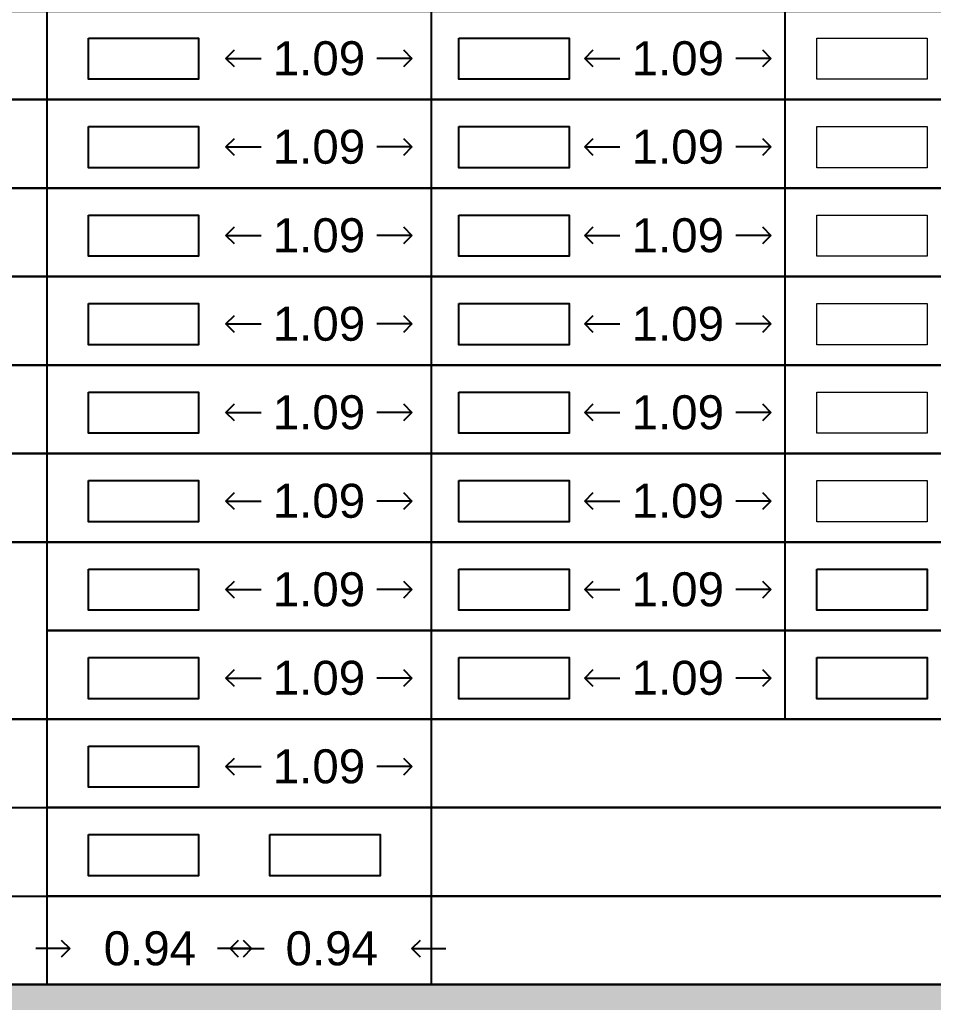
# Model space of a CAD drawing. Header units: millimetres. Extents: x -9481 to -9285, y 28735 to 28829.
# Drawn here: x -9458.02 to -9452.65, y 28746.16 to 28751.94 of the extents above; entities that cross this region are included whole.
import ezdxf

# ---------------------------------------------------------------- set-up
doc = ezdxf.new("R2010")
doc.units = ezdxf.units.MM
doc.header["$PDMODE"] = 34
doc.header["$PDSIZE"] = -15
doc.linetypes.add('CONTINULUS', pattern=[0])
for name, color, linetype in [('BLK_1_FLR_0_ROOM_1_MEZ_AREA_1', 11, 'Continuous'), ('BLK_1_FLR_0_ROOM_2_MEZ_AREA_1', 11, 'Continuous'), ('BLK_1_FLR_1_ROOM_1_MEZ_AREA_1', 11, 'Continuous'), ('BLK_1_FLR_1_ROOM_2_MEZ_AREA_1', 11, 'Continuous'), ('BLK_1_FLR_2_ROOM_1_MEZ_AREA_1', 11, 'Continuous'), ('BLK_1_FLR_2_ROOM_2_MEZ_AREA_1', 11, 'Continuous'), ('BLK_1_PLANTATION_GREENSTRIP', 7, 'Continuous'), ('HATCH', 7, 'Continuous'), ('ICT_LANDING_POINT_1', 7, 'Continuous'), ('ICT_LANDING_POINT_1_DOOR_1', 7, 'Continuous'), ('ICT_LANDING_POINT_1_DOOR_2', 7, 'Continuous')]:
    doc.layers.add(name, color=color, linetype=linetype)
doc.layers.add('BLK_1_FLR_1_REGULAR_ROOM_1', color=7, linetype='Continuous', plot=False)
doc.layers.add('BLK_1_FLR_2_REGULAR_ROOM_1', color=7, linetype='Continuous', lineweight=0)
doc.layers.add('PLAN', color=7, linetype='Continuous', lineweight=40)
doc.styles.add('Arial', font='arial.ttf', dxfattribs={"height": 0.2})
doc.styles.add('style2', font='arial.ttf', dxfattribs={"height": 0.3})
doc.dimstyles.new('INT DIM', dxfattribs={"dimtxt": 0.3, "dimasz": 0.1, "dimexe": 0.18, "dimexo": 0.0625, "dimgap": 0.09, "dimtad": 0, "dimzin": 0, "dimdsep": 46, "dimtxsty": 'style2', "dimblk": 'OPEN90', "dimcen": 0.09, "dimse1": 1, "dimse2": 1, "dimclrd": 250, "dimclrt": 256, "dimadec": 0, "dimazin": 0, "dimtfac": 1, "dimtofl": 0, "dimtmove": 0, "dimatfit": 3, "dimfxl": 0.18, "dimtolj": 1, "dimtzin": 0, "dimlwd": -1, "dimarcsym": 0})

# ---------------------------------------------------------------- blocks, each defined once
blk = doc.blocks.new('J4')
at = {"layer": 'HATCH', "linetype": 'CONTINULUS', "ltscale": 0.05, "true_color": 0xf7abae}
h = blk.add_hatch(color=241, dxfattribs=at)
h.dxf.hatch_style = 1
h.paths.add_polyline_path([(-9435.4551, 28796.7712), (-9435.4551, 28795.9979), (-9396.4272, 28795.9979), (-9396.4272, 28796.7712)])
blk.add_lwpolyline([(-9435.4551, 28796.7712), (-9396.4272, 28796.7712), (-9396.4272, 28795.9979), (-9435.4551, 28795.9979), (-9435.4551, 28796.7712)], close=True)
blk = doc.blocks.new('_Open90')
at = {"layer": 'PLAN', "color": 0, "lineweight": -2}
for p, q in [((0, 0), (-1, 0)), ((-0.5, 0.5), (0, 0)), ((0, 0), (-0.5, -0.5))]:
    blk.add_line(p, q, dxfattribs=at)
blk = doc.blocks.new('*D184')
at = {"layer": 'BLK_1_FLR_1_REGULAR_ROOM_1', "color": 250, "transparency": 16777216}
for p, q in [((-9456.7091, 28751.7123), (-9456.6022, 28751.7123)), ((-9455.8142, 28751.7123), (-9455.9211, 28751.7123))]:
    blk.add_line(p, q, dxfattribs=at)
at = {"layer": 'Defpoints', "color": 0, "transparency": 16777216}
for p in [(-9456.8091, 28751.8324), (-9455.7142, 28751.8324), (-9455.7142, 28751.7123)]:
    blk.add_point(p, dxfattribs=at)
at = {"layer": 'BLK_1_FLR_1_REGULAR_ROOM_1', "color": 250, "transparency": 16777216, "xscale": 0.1, "yscale": 0.1, "zscale": 0.1, "rotation": 180}
blk.add_blockref('_Open90', (-9456.8091, 28751.7123), dxfattribs=at)
at = {"layer": 'BLK_1_FLR_1_REGULAR_ROOM_1', "color": 250, "transparency": 16777216, "xscale": 0.1, "yscale": 0.1, "zscale": 0.1}
blk.add_blockref('_Open90', (-9455.7142, 28751.7123), dxfattribs=at)
at = {"layer": 'BLK_1_FLR_1_REGULAR_ROOM_1', "transparency": 16777216, "insert": (-9456.2617, 28751.7123), "char_height": 0.2, "attachment_point": 5, "style": 'Arial', "bg_fill": 3, "box_fill_scale": 1.1, "bg_fill_color": 256, "bg_fill_true_color": 13158600, "bg_fill_transparency": 0}
blk.add_mtext('\\A1;1.09', dxfattribs=at)
blk = doc.blocks.new('*D185')
at = {"layer": 'BLK_1_FLR_1_REGULAR_ROOM_1', "color": 250, "transparency": 16777216}
for p, q in [((-9454.5973, 28751.7123), (-9454.4904, 28751.7123)), ((-9453.7023, 28751.7123), (-9453.8093, 28751.7123))]:
    blk.add_line(p, q, dxfattribs=at)
at = {"layer": 'Defpoints', "color": 0, "transparency": 16777216}
for p in [(-9454.6973, 28751.8324), (-9453.6023, 28751.8324), (-9453.6023, 28751.7123)]:
    blk.add_point(p, dxfattribs=at)
at = {"layer": 'BLK_1_FLR_1_REGULAR_ROOM_1', "color": 250, "transparency": 16777216, "xscale": 0.1, "yscale": 0.1, "zscale": 0.1, "rotation": 180}
blk.add_blockref('_Open90', (-9454.6973, 28751.7123), dxfattribs=at)
at = {"layer": 'BLK_1_FLR_1_REGULAR_ROOM_1', "color": 250, "transparency": 16777216, "xscale": 0.1, "yscale": 0.1, "zscale": 0.1}
blk.add_blockref('_Open90', (-9453.6023, 28751.7123), dxfattribs=at)
at = {"layer": 'BLK_1_FLR_1_REGULAR_ROOM_1', "transparency": 16777216, "insert": (-9454.1498, 28751.7123), "char_height": 0.2, "attachment_point": 5, "style": 'Arial', "bg_fill": 3, "box_fill_scale": 1.1, "bg_fill_color": 256, "bg_fill_true_color": 13158600, "bg_fill_transparency": 0}
blk.add_mtext('\\A1;1.09', dxfattribs=at)
blk = doc.blocks.new('*D191')
at = {"layer": 'BLK_1_FLR_1_REGULAR_ROOM_1', "color": 250, "transparency": 16777216}
for p, q in [((-9456.7091, 28751.1917), (-9456.6022, 28751.1917)), ((-9455.8142, 28751.1917), (-9455.9211, 28751.1917))]:
    blk.add_line(p, q, dxfattribs=at)
at = {"layer": 'Defpoints', "color": 0, "transparency": 16777216}
for p in [(-9456.8091, 28751.3118), (-9455.7142, 28751.3118), (-9455.7142, 28751.1917)]:
    blk.add_point(p, dxfattribs=at)
at = {"layer": 'BLK_1_FLR_1_REGULAR_ROOM_1', "color": 250, "transparency": 16777216, "xscale": 0.1, "yscale": 0.1, "zscale": 0.1, "rotation": 180}
blk.add_blockref('_Open90', (-9456.8091, 28751.1917), dxfattribs=at)
at = {"layer": 'BLK_1_FLR_1_REGULAR_ROOM_1', "color": 250, "transparency": 16777216, "xscale": 0.1, "yscale": 0.1, "zscale": 0.1}
blk.add_blockref('_Open90', (-9455.7142, 28751.1917), dxfattribs=at)
at = {"layer": 'BLK_1_FLR_1_REGULAR_ROOM_1', "transparency": 16777216, "insert": (-9456.2617, 28751.1917), "char_height": 0.2, "attachment_point": 5, "style": 'Arial', "bg_fill": 3, "box_fill_scale": 1.1, "bg_fill_color": 256, "bg_fill_true_color": 13158600, "bg_fill_transparency": 0}
blk.add_mtext('\\A1;1.09', dxfattribs=at)
blk = doc.blocks.new('*D192')
at = {"layer": 'BLK_1_FLR_1_REGULAR_ROOM_1', "color": 250, "transparency": 16777216}
for p, q in [((-9454.5973, 28751.1917), (-9454.4904, 28751.1917)), ((-9453.7023, 28751.1917), (-9453.8093, 28751.1917))]:
    blk.add_line(p, q, dxfattribs=at)
at = {"layer": 'Defpoints', "color": 0, "transparency": 16777216}
for p in [(-9454.6973, 28751.3118), (-9453.6023, 28751.3118), (-9453.6023, 28751.1917)]:
    blk.add_point(p, dxfattribs=at)
at = {"layer": 'BLK_1_FLR_1_REGULAR_ROOM_1', "color": 250, "transparency": 16777216, "xscale": 0.1, "yscale": 0.1, "zscale": 0.1, "rotation": 180}
blk.add_blockref('_Open90', (-9454.6973, 28751.1917), dxfattribs=at)
at = {"layer": 'BLK_1_FLR_1_REGULAR_ROOM_1', "color": 250, "transparency": 16777216, "xscale": 0.1, "yscale": 0.1, "zscale": 0.1}
blk.add_blockref('_Open90', (-9453.6023, 28751.1917), dxfattribs=at)
at = {"layer": 'BLK_1_FLR_1_REGULAR_ROOM_1', "transparency": 16777216, "insert": (-9454.1498, 28751.1917), "char_height": 0.2, "attachment_point": 5, "style": 'Arial', "bg_fill": 3, "box_fill_scale": 1.1, "bg_fill_color": 256, "bg_fill_true_color": 13158600, "bg_fill_transparency": 0}
blk.add_mtext('\\A1;1.09', dxfattribs=at)
blk = doc.blocks.new('*D198')
at = {"layer": 'BLK_1_FLR_1_REGULAR_ROOM_1', "color": 250, "transparency": 16777216}
for p, q in [((-9456.7091, 28750.6711), (-9456.6022, 28750.6711)), ((-9455.8142, 28750.6711), (-9455.9211, 28750.6711))]:
    blk.add_line(p, q, dxfattribs=at)
at = {"layer": 'Defpoints', "color": 0, "transparency": 16777216}
for p in [(-9456.8091, 28750.7911), (-9455.7142, 28750.7911), (-9455.7142, 28750.6711)]:
    blk.add_point(p, dxfattribs=at)
at = {"layer": 'BLK_1_FLR_1_REGULAR_ROOM_1', "color": 250, "transparency": 16777216, "xscale": 0.1, "yscale": 0.1, "zscale": 0.1, "rotation": 180}
blk.add_blockref('_Open90', (-9456.8091, 28750.6711), dxfattribs=at)
at = {"layer": 'BLK_1_FLR_1_REGULAR_ROOM_1', "color": 250, "transparency": 16777216, "xscale": 0.1, "yscale": 0.1, "zscale": 0.1}
blk.add_blockref('_Open90', (-9455.7142, 28750.6711), dxfattribs=at)
at = {"layer": 'BLK_1_FLR_1_REGULAR_ROOM_1', "transparency": 16777216, "insert": (-9456.2617, 28750.6711), "char_height": 0.2, "attachment_point": 5, "style": 'Arial', "bg_fill": 3, "box_fill_scale": 1.1, "bg_fill_color": 256, "bg_fill_true_color": 13158600, "bg_fill_transparency": 0}
blk.add_mtext('\\A1;1.09', dxfattribs=at)
blk = doc.blocks.new('*D199')
at = {"layer": 'BLK_1_FLR_1_REGULAR_ROOM_1', "color": 250, "transparency": 16777216}
for p, q in [((-9454.5973, 28750.6711), (-9454.4904, 28750.6711)), ((-9453.7023, 28750.6711), (-9453.8093, 28750.6711))]:
    blk.add_line(p, q, dxfattribs=at)
at = {"layer": 'Defpoints', "color": 0, "transparency": 16777216}
for p in [(-9454.6973, 28750.7911), (-9453.6023, 28750.7911), (-9453.6023, 28750.6711)]:
    blk.add_point(p, dxfattribs=at)
at = {"layer": 'BLK_1_FLR_1_REGULAR_ROOM_1', "color": 250, "transparency": 16777216, "xscale": 0.1, "yscale": 0.1, "zscale": 0.1, "rotation": 180}
blk.add_blockref('_Open90', (-9454.6973, 28750.6711), dxfattribs=at)
at = {"layer": 'BLK_1_FLR_1_REGULAR_ROOM_1', "color": 250, "transparency": 16777216, "xscale": 0.1, "yscale": 0.1, "zscale": 0.1}
blk.add_blockref('_Open90', (-9453.6023, 28750.6711), dxfattribs=at)
at = {"layer": 'BLK_1_FLR_1_REGULAR_ROOM_1', "transparency": 16777216, "insert": (-9454.1498, 28750.6711), "char_height": 0.2, "attachment_point": 5, "style": 'Arial', "bg_fill": 3, "box_fill_scale": 1.1, "bg_fill_color": 256, "bg_fill_true_color": 13158600, "bg_fill_transparency": 0}
blk.add_mtext('\\A1;1.09', dxfattribs=at)
blk = doc.blocks.new('*D205')
at = {"layer": 'BLK_1_FLR_1_REGULAR_ROOM_1', "color": 250, "transparency": 16777216}
for p, q in [((-9456.7091, 28750.1504), (-9456.6022, 28750.1504)), ((-9455.8142, 28750.1504), (-9455.9211, 28750.1504))]:
    blk.add_line(p, q, dxfattribs=at)
at = {"layer": 'Defpoints', "color": 0, "transparency": 16777216}
for p in [(-9456.8091, 28750.2705), (-9455.7142, 28750.2705), (-9455.7142, 28750.1504)]:
    blk.add_point(p, dxfattribs=at)
at = {"layer": 'BLK_1_FLR_1_REGULAR_ROOM_1', "color": 250, "transparency": 16777216, "xscale": 0.1, "yscale": 0.1, "zscale": 0.1, "rotation": 180}
blk.add_blockref('_Open90', (-9456.8091, 28750.1504), dxfattribs=at)
at = {"layer": 'BLK_1_FLR_1_REGULAR_ROOM_1', "color": 250, "transparency": 16777216, "xscale": 0.1, "yscale": 0.1, "zscale": 0.1}
blk.add_blockref('_Open90', (-9455.7142, 28750.1504), dxfattribs=at)
at = {"layer": 'BLK_1_FLR_1_REGULAR_ROOM_1', "transparency": 16777216, "insert": (-9456.2617, 28750.1504), "char_height": 0.2, "attachment_point": 5, "style": 'Arial', "bg_fill": 3, "box_fill_scale": 1.1, "bg_fill_color": 256, "bg_fill_true_color": 13158600, "bg_fill_transparency": 0}
blk.add_mtext('\\A1;1.09', dxfattribs=at)
blk = doc.blocks.new('*D206')
at = {"layer": 'BLK_1_FLR_1_REGULAR_ROOM_1', "color": 250, "transparency": 16777216}
for p, q in [((-9454.5973, 28750.1504), (-9454.4904, 28750.1504)), ((-9453.7023, 28750.1504), (-9453.8093, 28750.1504))]:
    blk.add_line(p, q, dxfattribs=at)
at = {"layer": 'Defpoints', "color": 0, "transparency": 16777216}
for p in [(-9454.6973, 28750.2705), (-9453.6023, 28750.2705), (-9453.6023, 28750.1504)]:
    blk.add_point(p, dxfattribs=at)
at = {"layer": 'BLK_1_FLR_1_REGULAR_ROOM_1', "color": 250, "transparency": 16777216, "xscale": 0.1, "yscale": 0.1, "zscale": 0.1, "rotation": 180}
blk.add_blockref('_Open90', (-9454.6973, 28750.1504), dxfattribs=at)
at = {"layer": 'BLK_1_FLR_1_REGULAR_ROOM_1', "color": 250, "transparency": 16777216, "xscale": 0.1, "yscale": 0.1, "zscale": 0.1}
blk.add_blockref('_Open90', (-9453.6023, 28750.1504), dxfattribs=at)
at = {"layer": 'BLK_1_FLR_1_REGULAR_ROOM_1', "transparency": 16777216, "insert": (-9454.1498, 28750.1504), "char_height": 0.2, "attachment_point": 5, "style": 'Arial', "bg_fill": 3, "box_fill_scale": 1.1, "bg_fill_color": 256, "bg_fill_true_color": 13158600, "bg_fill_transparency": 0}
blk.add_mtext('\\A1;1.09', dxfattribs=at)
blk = doc.blocks.new('*D219')
at = {"layer": 'BLK_1_FLR_1_REGULAR_ROOM_1', "color": 250, "transparency": 16777216}
for p, q in [((-9456.7091, 28749.6298), (-9456.6022, 28749.6298)), ((-9455.8142, 28749.6298), (-9455.9211, 28749.6298))]:
    blk.add_line(p, q, dxfattribs=at)
at = {"layer": 'Defpoints', "color": 0, "transparency": 16777216}
for p in [(-9456.8091, 28749.7498), (-9455.7142, 28749.7498), (-9455.7142, 28749.6298)]:
    blk.add_point(p, dxfattribs=at)
at = {"layer": 'BLK_1_FLR_1_REGULAR_ROOM_1', "color": 250, "transparency": 16777216, "xscale": 0.1, "yscale": 0.1, "zscale": 0.1, "rotation": 180}
blk.add_blockref('_Open90', (-9456.8091, 28749.6298), dxfattribs=at)
at = {"layer": 'BLK_1_FLR_1_REGULAR_ROOM_1', "color": 250, "transparency": 16777216, "xscale": 0.1, "yscale": 0.1, "zscale": 0.1}
blk.add_blockref('_Open90', (-9455.7142, 28749.6298), dxfattribs=at)
at = {"layer": 'BLK_1_FLR_1_REGULAR_ROOM_1', "transparency": 16777216, "insert": (-9456.2617, 28749.6298), "char_height": 0.2, "attachment_point": 5, "style": 'Arial', "bg_fill": 3, "box_fill_scale": 1.1, "bg_fill_color": 256, "bg_fill_true_color": 13158600, "bg_fill_transparency": 0}
blk.add_mtext('\\A1;1.09', dxfattribs=at)
blk = doc.blocks.new('*D220')
at = {"layer": 'BLK_1_FLR_1_REGULAR_ROOM_1', "color": 250, "transparency": 16777216}
for p, q in [((-9454.5973, 28749.6298), (-9454.4904, 28749.6298)), ((-9453.7023, 28749.6298), (-9453.8093, 28749.6298))]:
    blk.add_line(p, q, dxfattribs=at)
at = {"layer": 'Defpoints', "color": 0, "transparency": 16777216}
for p in [(-9454.6973, 28749.7498), (-9453.6023, 28749.7498), (-9453.6023, 28749.6298)]:
    blk.add_point(p, dxfattribs=at)
at = {"layer": 'BLK_1_FLR_1_REGULAR_ROOM_1', "color": 250, "transparency": 16777216, "xscale": 0.1, "yscale": 0.1, "zscale": 0.1, "rotation": 180}
blk.add_blockref('_Open90', (-9454.6973, 28749.6298), dxfattribs=at)
at = {"layer": 'BLK_1_FLR_1_REGULAR_ROOM_1', "color": 250, "transparency": 16777216, "xscale": 0.1, "yscale": 0.1, "zscale": 0.1}
blk.add_blockref('_Open90', (-9453.6023, 28749.6298), dxfattribs=at)
at = {"layer": 'BLK_1_FLR_1_REGULAR_ROOM_1', "transparency": 16777216, "insert": (-9454.1498, 28749.6298), "char_height": 0.2, "attachment_point": 5, "style": 'Arial', "bg_fill": 3, "box_fill_scale": 1.1, "bg_fill_color": 256, "bg_fill_true_color": 13158600, "bg_fill_transparency": 0}
blk.add_mtext('\\A1;1.09', dxfattribs=at)
blk = doc.blocks.new('*D212')
at = {"layer": 'BLK_1_FLR_1_REGULAR_ROOM_1', "color": 250, "transparency": 16777216}
for p, q in [((-9456.7091, 28749.1091), (-9456.6022, 28749.1091)), ((-9455.8142, 28749.1091), (-9455.9211, 28749.1091))]:
    blk.add_line(p, q, dxfattribs=at)
at = {"layer": 'Defpoints', "color": 0, "transparency": 16777216}
for p in [(-9456.8091, 28749.2292), (-9455.7142, 28749.2292), (-9455.7142, 28749.1091)]:
    blk.add_point(p, dxfattribs=at)
at = {"layer": 'BLK_1_FLR_1_REGULAR_ROOM_1', "color": 250, "transparency": 16777216, "xscale": 0.1, "yscale": 0.1, "zscale": 0.1, "rotation": 180}
blk.add_blockref('_Open90', (-9456.8091, 28749.1091), dxfattribs=at)
at = {"layer": 'BLK_1_FLR_1_REGULAR_ROOM_1', "color": 250, "transparency": 16777216, "xscale": 0.1, "yscale": 0.1, "zscale": 0.1}
blk.add_blockref('_Open90', (-9455.7142, 28749.1091), dxfattribs=at)
at = {"layer": 'BLK_1_FLR_1_REGULAR_ROOM_1', "transparency": 16777216, "insert": (-9456.2617, 28749.1091), "char_height": 0.2, "attachment_point": 5, "style": 'Arial', "bg_fill": 3, "box_fill_scale": 1.1, "bg_fill_color": 256, "bg_fill_true_color": 13158600, "bg_fill_transparency": 0}
blk.add_mtext('\\A1;1.09', dxfattribs=at)
blk = doc.blocks.new('*D213')
at = {"layer": 'BLK_1_FLR_1_REGULAR_ROOM_1', "color": 250, "transparency": 16777216}
for p, q in [((-9454.5973, 28749.1091), (-9454.4904, 28749.1091)), ((-9453.7023, 28749.1091), (-9453.8093, 28749.1091))]:
    blk.add_line(p, q, dxfattribs=at)
at = {"layer": 'Defpoints', "color": 0, "transparency": 16777216}
for p in [(-9454.6973, 28749.2292), (-9453.6023, 28749.2292), (-9453.6023, 28749.1091)]:
    blk.add_point(p, dxfattribs=at)
at = {"layer": 'BLK_1_FLR_1_REGULAR_ROOM_1', "color": 250, "transparency": 16777216, "xscale": 0.1, "yscale": 0.1, "zscale": 0.1, "rotation": 180}
blk.add_blockref('_Open90', (-9454.6973, 28749.1091), dxfattribs=at)
at = {"layer": 'BLK_1_FLR_1_REGULAR_ROOM_1', "color": 250, "transparency": 16777216, "xscale": 0.1, "yscale": 0.1, "zscale": 0.1}
blk.add_blockref('_Open90', (-9453.6023, 28749.1091), dxfattribs=at)
at = {"layer": 'BLK_1_FLR_1_REGULAR_ROOM_1', "transparency": 16777216, "insert": (-9454.1498, 28749.1091), "char_height": 0.2, "attachment_point": 5, "style": 'Arial', "bg_fill": 3, "box_fill_scale": 1.1, "bg_fill_color": 256, "bg_fill_true_color": 13158600, "bg_fill_transparency": 0}
blk.add_mtext('\\A1;1.09', dxfattribs=at)
blk = doc.blocks.new('*D268')
at = {"layer": 'BLK_1_FLR_0_ROOM_1_MEZ_AREA_1', "color": 250, "ltscale": 0.05, "transparency": 16777216}
for p, q in [((-9456.7091, 28748.5885), (-9456.6022, 28748.5885)), ((-9455.8142, 28748.5885), (-9455.9211, 28748.5885))]:
    blk.add_line(p, q, dxfattribs=at)
at = {"layer": 'Defpoints', "color": 0, "linetype": 'CONTINULUS', "ltscale": 0.05, "transparency": 16777216}
for p in [(-9456.8091, 28748.7085), (-9455.7142, 28748.7085), (-9455.7142, 28748.5885)]:
    blk.add_point(p, dxfattribs=at)
at = {"layer": 'BLK_1_FLR_0_ROOM_1_MEZ_AREA_1', "color": 250, "linetype": 'CONTINULUS', "ltscale": 0.05, "transparency": 16777216, "xscale": 0.1, "yscale": 0.1, "zscale": 0.1, "rotation": 180}
blk.add_blockref('_Open90', (-9456.8091, 28748.5885), dxfattribs=at)
at = {"layer": 'BLK_1_FLR_0_ROOM_1_MEZ_AREA_1', "color": 250, "linetype": 'CONTINULUS', "ltscale": 0.05, "transparency": 16777216, "xscale": 0.1, "yscale": 0.1, "zscale": 0.1}
blk.add_blockref('_Open90', (-9455.7142, 28748.5885), dxfattribs=at)
at = {"layer": 'BLK_1_FLR_0_ROOM_1_MEZ_AREA_1', "linetype": 'CONTINULUS', "ltscale": 0.05, "transparency": 16777216, "insert": (-9456.2617, 28748.5885), "char_height": 0.2, "attachment_point": 5, "style": 'Arial', "bg_fill": 3, "box_fill_scale": 1.1, "bg_fill_color": 256, "bg_fill_true_color": 13158600, "bg_fill_transparency": 0}
blk.add_mtext('\\A1;1.09', dxfattribs=at)
blk = doc.blocks.new('*D269')
at = {"layer": 'BLK_1_FLR_1_ROOM_1_MEZ_AREA_1', "color": 250, "ltscale": 0.05, "transparency": 16777216}
for p, q in [((-9454.5973, 28748.5885), (-9454.4904, 28748.5885)), ((-9453.7023, 28748.5885), (-9453.8093, 28748.5885))]:
    blk.add_line(p, q, dxfattribs=at)
at = {"layer": 'Defpoints', "color": 0, "linetype": 'CONTINULUS', "ltscale": 0.05, "transparency": 16777216}
for p in [(-9454.6973, 28748.7085), (-9453.6023, 28748.7085), (-9453.6023, 28748.5885)]:
    blk.add_point(p, dxfattribs=at)
at = {"layer": 'BLK_1_FLR_1_ROOM_1_MEZ_AREA_1', "color": 250, "linetype": 'CONTINULUS', "ltscale": 0.05, "transparency": 16777216, "xscale": 0.1, "yscale": 0.1, "zscale": 0.1, "rotation": 180}
blk.add_blockref('_Open90', (-9454.6973, 28748.5885), dxfattribs=at)
at = {"layer": 'BLK_1_FLR_1_ROOM_1_MEZ_AREA_1', "color": 250, "linetype": 'CONTINULUS', "ltscale": 0.05, "transparency": 16777216, "xscale": 0.1, "yscale": 0.1, "zscale": 0.1}
blk.add_blockref('_Open90', (-9453.6023, 28748.5885), dxfattribs=at)
at = {"layer": 'BLK_1_FLR_1_ROOM_1_MEZ_AREA_1', "linetype": 'CONTINULUS', "ltscale": 0.05, "transparency": 16777216, "insert": (-9454.1498, 28748.5885), "char_height": 0.2, "attachment_point": 5, "style": 'Arial', "bg_fill": 3, "box_fill_scale": 1.1, "bg_fill_color": 256, "bg_fill_true_color": 13158600, "bg_fill_transparency": 0}
blk.add_mtext('\\A1;1.09', dxfattribs=at)
blk = doc.blocks.new('*D275')
at = {"layer": 'BLK_1_FLR_0_ROOM_2_MEZ_AREA_1', "color": 250, "ltscale": 0.05, "transparency": 16777216}
for p, q in [((-9456.7091, 28748.0678), (-9456.6022, 28748.0678)), ((-9455.8142, 28748.0678), (-9455.9211, 28748.0678))]:
    blk.add_line(p, q, dxfattribs=at)
at = {"layer": 'Defpoints', "color": 0, "linetype": 'CONTINULUS', "ltscale": 0.05, "transparency": 16777216}
for p in [(-9456.8091, 28748.1879), (-9455.7142, 28748.1879), (-9455.7142, 28748.0678)]:
    blk.add_point(p, dxfattribs=at)
at = {"layer": 'BLK_1_FLR_0_ROOM_2_MEZ_AREA_1', "color": 250, "linetype": 'CONTINULUS', "ltscale": 0.05, "transparency": 16777216, "xscale": 0.1, "yscale": 0.1, "zscale": 0.1, "rotation": 180}
blk.add_blockref('_Open90', (-9456.8091, 28748.0678), dxfattribs=at)
at = {"layer": 'BLK_1_FLR_0_ROOM_2_MEZ_AREA_1', "color": 250, "linetype": 'CONTINULUS', "ltscale": 0.05, "transparency": 16777216, "xscale": 0.1, "yscale": 0.1, "zscale": 0.1}
blk.add_blockref('_Open90', (-9455.7142, 28748.0678), dxfattribs=at)
at = {"layer": 'BLK_1_FLR_0_ROOM_2_MEZ_AREA_1', "linetype": 'CONTINULUS', "ltscale": 0.05, "transparency": 16777216, "insert": (-9456.2617, 28748.0678), "char_height": 0.2, "attachment_point": 5, "style": 'Arial', "bg_fill": 3, "box_fill_scale": 1.1, "bg_fill_color": 256, "bg_fill_true_color": 13158600, "bg_fill_transparency": 0}
blk.add_mtext('\\A1;1.09', dxfattribs=at)
blk = doc.blocks.new('*D276')
at = {"layer": 'BLK_1_FLR_1_ROOM_2_MEZ_AREA_1', "color": 250, "ltscale": 0.05, "transparency": 16777216}
for p, q in [((-9454.5973, 28748.0678), (-9454.4904, 28748.0678)), ((-9453.7023, 28748.0678), (-9453.8093, 28748.0678))]:
    blk.add_line(p, q, dxfattribs=at)
at = {"layer": 'Defpoints', "color": 0, "linetype": 'CONTINULUS', "ltscale": 0.05, "transparency": 16777216}
for p in [(-9454.6973, 28748.1879), (-9453.6023, 28748.1879), (-9453.6023, 28748.0678)]:
    blk.add_point(p, dxfattribs=at)
at = {"layer": 'BLK_1_FLR_1_ROOM_2_MEZ_AREA_1', "color": 250, "linetype": 'CONTINULUS', "ltscale": 0.05, "transparency": 16777216, "xscale": 0.1, "yscale": 0.1, "zscale": 0.1, "rotation": 180}
blk.add_blockref('_Open90', (-9454.6973, 28748.0678), dxfattribs=at)
at = {"layer": 'BLK_1_FLR_1_ROOM_2_MEZ_AREA_1', "color": 250, "linetype": 'CONTINULUS', "ltscale": 0.05, "transparency": 16777216, "xscale": 0.1, "yscale": 0.1, "zscale": 0.1}
blk.add_blockref('_Open90', (-9453.6023, 28748.0678), dxfattribs=at)
at = {"layer": 'BLK_1_FLR_1_ROOM_2_MEZ_AREA_1', "linetype": 'CONTINULUS', "ltscale": 0.05, "transparency": 16777216, "insert": (-9454.1498, 28748.0678), "char_height": 0.2, "attachment_point": 5, "style": 'Arial', "bg_fill": 3, "box_fill_scale": 1.1, "bg_fill_color": 256, "bg_fill_true_color": 13158600, "bg_fill_transparency": 0}
blk.add_mtext('\\A1;1.09', dxfattribs=at)
blk = doc.blocks.new('*D311')
at = {"layer": 'Defpoints', "color": 0, "linetype": 'CONTINULUS', "ltscale": 0.05, "transparency": 16777216}
for p in [(-9456.8091, 28747.6672), (-9455.7142, 28747.6672), (-9455.7142, 28747.5472)]:
    blk.add_point(p, dxfattribs=at)
at = {"layer": 'ICT_LANDING_POINT_1', "color": 250, "ltscale": 0.05, "transparency": 16777216}
for p, q in [((-9456.7091, 28747.5472), (-9456.6022, 28747.5472)), ((-9455.8142, 28747.5472), (-9455.9211, 28747.5472))]:
    blk.add_line(p, q, dxfattribs=at)
at = {"layer": 'ICT_LANDING_POINT_1', "color": 250, "linetype": 'CONTINULUS', "ltscale": 0.05, "transparency": 16777216, "xscale": 0.1, "yscale": 0.1, "zscale": 0.1, "rotation": 180}
blk.add_blockref('_Open90', (-9456.8091, 28747.5472), dxfattribs=at)
at = {"layer": 'ICT_LANDING_POINT_1', "color": 250, "linetype": 'CONTINULUS', "ltscale": 0.05, "transparency": 16777216, "xscale": 0.1, "yscale": 0.1, "zscale": 0.1}
blk.add_blockref('_Open90', (-9455.7142, 28747.5472), dxfattribs=at)
at = {"layer": 'ICT_LANDING_POINT_1', "linetype": 'CONTINULUS', "ltscale": 0.05, "transparency": 16777216, "insert": (-9456.2617, 28747.5472), "char_height": 0.2, "attachment_point": 5, "style": 'Arial', "bg_fill": 3, "box_fill_scale": 1.1, "bg_fill_color": 256, "bg_fill_true_color": 13158600, "bg_fill_transparency": 0}
blk.add_mtext('\\A1;1.09', dxfattribs=at)
blk = doc.blocks.new('*D312')
at = {"layer": 'Defpoints', "color": 0, "linetype": 'CONTINULUS', "ltscale": 0.05, "transparency": 16777216}
for p in [(-9456.6582, 28746.5967), (-9455.7142, 28746.5967), (-9455.7142, 28746.4766)]:
    blk.add_point(p, dxfattribs=at)
at = {"layer": 'ICT_LANDING_POINT_1_DOOR_2', "color": 250, "ltscale": 0.05, "transparency": 16777216}
for p, q in [((-9456.7582, 28746.4766), (-9456.8582, 28746.4766)), ((-9455.6142, 28746.4766), (-9455.5142, 28746.4766))]:
    blk.add_line(p, q, dxfattribs=at)
at = {"layer": 'ICT_LANDING_POINT_1_DOOR_2', "color": 250, "linetype": 'CONTINULUS', "ltscale": 0.05, "transparency": 16777216, "xscale": 0.1, "yscale": 0.1, "zscale": 0.1}
blk.add_blockref('_Open90', (-9456.6582, 28746.4766), dxfattribs=at)
at = {"layer": 'ICT_LANDING_POINT_1_DOOR_2', "color": 250, "linetype": 'CONTINULUS', "ltscale": 0.05, "transparency": 16777216, "xscale": 0.1, "yscale": 0.1, "zscale": 0.1, "rotation": 180}
blk.add_blockref('_Open90', (-9455.7142, 28746.4766), dxfattribs=at)
at = {"layer": 'ICT_LANDING_POINT_1_DOOR_2', "linetype": 'CONTINULUS', "ltscale": 0.05, "transparency": 16777216, "insert": (-9456.1862, 28746.4766), "char_height": 0.2, "attachment_point": 5, "style": 'Arial', "bg_fill": 3, "box_fill_scale": 1.1, "bg_fill_color": 256, "bg_fill_true_color": 13158600, "bg_fill_transparency": 0}
blk.add_mtext('\\A1;0.94', dxfattribs=at)
blk = doc.blocks.new('*D313')
at = {"layer": 'Defpoints', "color": 0, "linetype": 'CONTINULUS', "ltscale": 0.05, "transparency": 16777216}
for p in [(-9457.7284, 28746.5967), (-9456.7844, 28746.5967), (-9456.7844, 28746.4766)]:
    blk.add_point(p, dxfattribs=at)
at = {"layer": 'ICT_LANDING_POINT_1_DOOR_1', "color": 250, "ltscale": 0.05, "transparency": 16777216}
for p, q in [((-9457.8284, 28746.4766), (-9457.9284, 28746.4766)), ((-9456.6844, 28746.4766), (-9456.5844, 28746.4766))]:
    blk.add_line(p, q, dxfattribs=at)
at = {"layer": 'ICT_LANDING_POINT_1_DOOR_1', "color": 250, "linetype": 'CONTINULUS', "ltscale": 0.05, "transparency": 16777216, "xscale": 0.1, "yscale": 0.1, "zscale": 0.1}
blk.add_blockref('_Open90', (-9457.7284, 28746.4766), dxfattribs=at)
at = {"layer": 'ICT_LANDING_POINT_1_DOOR_1', "color": 250, "linetype": 'CONTINULUS', "ltscale": 0.05, "transparency": 16777216, "xscale": 0.1, "yscale": 0.1, "zscale": 0.1, "rotation": 180}
blk.add_blockref('_Open90', (-9456.7844, 28746.4766), dxfattribs=at)
at = {"layer": 'ICT_LANDING_POINT_1_DOOR_1', "linetype": 'CONTINULUS', "ltscale": 0.05, "transparency": 16777216, "insert": (-9457.2564, 28746.4766), "char_height": 0.2, "attachment_point": 5, "style": 'Arial', "bg_fill": 3, "box_fill_scale": 1.1, "bg_fill_color": 256, "bg_fill_true_color": 13158600, "bg_fill_transparency": 0}
blk.add_mtext('\\A1;0.94', dxfattribs=at)

msp = doc.modelspace()

# ---------------------------------------------------------------- linework, layer by layer
for p, q in [((-9457.8622, 28751.9913), (-9457.8622, 28751.4707)), ((-9455.6016, 28751.9913), (-9455.6016, 28751.4707)), ((-9453.5208, 28751.9913), (-9453.5208, 28751.4707)), ((-9457.8622, 28751.4707), (-9457.8622, 28750.95)), ((-9455.6016, 28751.4707), (-9455.6016, 28750.95)), ((-9453.5208, 28751.4707), (-9453.5208, 28750.95)), ((-9457.8622, 28750.95), (-9457.8622, 28750.4294)), ((-9455.6016, 28750.95), (-9455.6016, 28750.4294)), ((-9453.5208, 28750.95), (-9453.5208, 28750.4294)), ((-9457.8622, 28750.4294), (-9457.8622, 28749.9087)), ((-9455.6016, 28750.4294), (-9455.6016, 28749.9087)), ((-9453.5208, 28750.4294), (-9453.5208, 28749.9087)), ((-9457.8622, 28749.9087), (-9457.8622, 28749.3881)), ((-9455.6016, 28749.9087), (-9455.6016, 28749.3881)), ((-9453.5208, 28749.9087), (-9453.5208, 28749.3881)), ((-9457.8622, 28749.3881), (-9457.8622, 28748.8674)), ((-9455.6016, 28749.3881), (-9455.6016, 28748.8674)), ((-9453.5208, 28749.3881), (-9453.5208, 28748.8674)), ((-9457.8622, 28748.8674), (-9457.8622, 28748.3468)), ((-9455.6016, 28748.8674), (-9455.6016, 28748.3468)), ((-9453.5208, 28748.8674), (-9453.5208, 28748.3468)), ((-9457.8622, 28748.3468), (-9457.8622, 28747.8262)), ((-9455.6016, 28748.3468), (-9455.6016, 28747.8262)), ((-9453.5208, 28748.3468), (-9453.5208, 28747.8262)), ((-9457.8622, 28747.8262), (-9457.8622, 28747.3055)), ((-9455.6016, 28747.8262), (-9455.6016, 28747.3055)), ((-9457.8622, 28747.3055), (-9457.8622, 28746.7849)), ((-9455.6016, 28747.3055), (-9455.6016, 28746.7849)), ((-9457.8622, 28746.7849), (-9457.8622, 28746.2642)), ((-9455.6016, 28746.7849), (-9455.6016, 28746.2642))]:
    msp.add_line(p, q)
for points in [[(-9461.7318, 28751.9913), (-9442.23, 28751.9913), (-9442.23, 28751.4707), (-9461.7318, 28751.4707)], [(-9461.7318, 28751.4707), (-9442.23, 28751.4707), (-9442.23, 28750.95), (-9461.7318, 28750.95)], [(-9461.7318, 28750.95), (-9442.23, 28750.95), (-9442.23, 28750.4294), (-9461.7318, 28750.4294)], [(-9461.7318, 28750.4294), (-9442.23, 28750.4294), (-9442.23, 28749.9087), (-9481.2579, 28749.9087), (-9481.2579, 28750.4294), (-9481.2579, 28750.4294)], [(-9470.8642, 28747.3055), (-9442.23, 28747.3055), (-9442.23, 28746.7849), (-9457.8622, 28746.7849)], [(-9461.7318, 28746.7849), (-9442.23, 28746.7849), (-9442.23, 28746.2642), (-9481.2579, 28746.2642), (-9481.2579, 28746.7849)]]:
    msp.add_lwpolyline(points)
at = {"layer": 'BLK_1_FLR_0_ROOM_1_MEZ_AREA_1', "color": 11, "linetype": 'CONTINULUS', "ltscale": 0.05}
msp.add_lwpolyline([(-9457.6189, 28748.7085), (-9456.9697, 28748.7085), (-9456.9697, 28748.4664), (-9457.6189, 28748.4664)], close=True, dxfattribs=at)
at = {"layer": 'BLK_1_FLR_0_ROOM_2_MEZ_AREA_1', "color": 11, "linetype": 'CONTINULUS', "ltscale": 0.05}
msp.add_lwpolyline([(-9457.6189, 28748.1879), (-9456.9697, 28748.1879), (-9456.9697, 28747.9457), (-9457.6189, 28747.9457)], close=True, dxfattribs=at)
at = {"layer": 'BLK_1_FLR_1_REGULAR_ROOM_1', "color": 36}
for points in [[(-9457.6189, 28751.8324), (-9456.9697, 28751.8324), (-9456.9697, 28751.5903), (-9457.6189, 28751.5903)], [(-9455.4381, 28751.8324), (-9454.7889, 28751.8324), (-9454.7889, 28751.5903), (-9455.4381, 28751.5903)]]:
    msp.add_lwpolyline(points, close=True, dxfattribs=at)
at = {"layer": 'BLK_1_FLR_1_REGULAR_ROOM_1', "color": 37}
for points in [[(-9457.6189, 28751.3118), (-9456.9697, 28751.3118), (-9456.9697, 28751.0696), (-9457.6189, 28751.0696)], [(-9455.4381, 28751.3118), (-9454.7889, 28751.3118), (-9454.7889, 28751.0696), (-9455.4381, 28751.0696)]]:
    msp.add_lwpolyline(points, close=True, dxfattribs=at)
at = {"layer": 'BLK_1_FLR_1_REGULAR_ROOM_1', "color": 38}
for points in [[(-9457.6189, 28750.7911), (-9456.9697, 28750.7911), (-9456.9697, 28750.549), (-9457.6189, 28750.549)], [(-9455.4381, 28750.7911), (-9454.7889, 28750.7911), (-9454.7889, 28750.549), (-9455.4381, 28750.549)], [(-9457.6189, 28749.7498), (-9456.9697, 28749.7498), (-9456.9697, 28749.5077), (-9457.6189, 28749.5077)], [(-9455.4381, 28749.7498), (-9454.7889, 28749.7498), (-9454.7889, 28749.5077), (-9455.4381, 28749.5077)]]:
    msp.add_lwpolyline(points, close=True, dxfattribs=at)
at = {"layer": 'BLK_1_FLR_1_REGULAR_ROOM_1', "color": 39}
for points in [[(-9457.6189, 28750.2705), (-9456.9697, 28750.2705), (-9456.9697, 28750.0283), (-9457.6189, 28750.0283)], [(-9455.4381, 28750.2705), (-9454.7889, 28750.2705), (-9454.7889, 28750.0283), (-9455.4381, 28750.0283)], [(-9457.6189, 28749.2292), (-9456.9697, 28749.2292), (-9456.9697, 28748.987), (-9457.6189, 28748.987)], [(-9455.4381, 28749.2292), (-9454.7889, 28749.2292), (-9454.7889, 28748.987), (-9455.4381, 28748.987)]]:
    msp.add_lwpolyline(points, close=True, dxfattribs=at)
at = {"layer": 'BLK_1_FLR_1_ROOM_1_MEZ_AREA_1', "color": 11, "linetype": 'CONTINULUS', "ltscale": 0.05}
msp.add_lwpolyline([(-9455.4381, 28748.7085), (-9454.7889, 28748.7085), (-9454.7889, 28748.4664), (-9455.4381, 28748.4664)], close=True, dxfattribs=at)
at = {"layer": 'BLK_1_FLR_1_ROOM_2_MEZ_AREA_1', "color": 11, "linetype": 'CONTINULUS', "ltscale": 0.05}
msp.add_lwpolyline([(-9455.4381, 28748.1879), (-9454.7889, 28748.1879), (-9454.7889, 28747.9457), (-9455.4381, 28747.9457)], close=True, dxfattribs=at)
at = {"layer": 'BLK_1_FLR_2_REGULAR_ROOM_1', "color": 36}
msp.add_lwpolyline([(-9453.3316, 28751.8324), (-9452.6824, 28751.8324), (-9452.6824, 28751.5903), (-9453.3316, 28751.5903)], close=True, dxfattribs=at)
at = {"layer": 'BLK_1_FLR_2_REGULAR_ROOM_1', "color": 37}
msp.add_lwpolyline([(-9453.3316, 28751.3118), (-9452.6824, 28751.3118), (-9452.6824, 28751.0696), (-9453.3316, 28751.0696)], close=True, dxfattribs=at)
at = {"layer": 'BLK_1_FLR_2_REGULAR_ROOM_1', "color": 38}
for points in [[(-9453.3316, 28750.7911), (-9452.6824, 28750.7911), (-9452.6824, 28750.549), (-9453.3316, 28750.549)], [(-9453.3316, 28749.7498), (-9452.6824, 28749.7498), (-9452.6824, 28749.5077), (-9453.3316, 28749.5077)]]:
    msp.add_lwpolyline(points, close=True, dxfattribs=at)
at = {"layer": 'BLK_1_FLR_2_REGULAR_ROOM_1', "color": 39}
for points in [[(-9453.3316, 28750.2705), (-9452.6824, 28750.2705), (-9452.6824, 28750.0283), (-9453.3316, 28750.0283)], [(-9453.3316, 28749.2292), (-9452.6824, 28749.2292), (-9452.6824, 28748.987), (-9453.3316, 28748.987)]]:
    msp.add_lwpolyline(points, close=True, dxfattribs=at)
at = {"layer": 'BLK_1_FLR_2_ROOM_1_MEZ_AREA_1', "color": 11, "linetype": 'CONTINULUS', "ltscale": 0.05}
msp.add_lwpolyline([(-9453.3316, 28748.7085), (-9452.6824, 28748.7085), (-9452.6824, 28748.4664), (-9453.3316, 28748.4664)], close=True, dxfattribs=at)
at = {"layer": 'BLK_1_FLR_2_ROOM_2_MEZ_AREA_1', "color": 11, "linetype": 'CONTINULUS', "ltscale": 0.05}
msp.add_lwpolyline([(-9453.3316, 28748.1879), (-9452.6824, 28748.1879), (-9452.6824, 28747.9457), (-9453.3316, 28747.9457)], close=True, dxfattribs=at)
at = {"layer": 'ICT_LANDING_POINT_1', "color": 7, "linetype": 'CONTINULUS', "ltscale": 0.05}
msp.add_lwpolyline([(-9457.6189, 28747.6672), (-9456.9697, 28747.6672), (-9456.9697, 28747.4251), (-9457.6189, 28747.4251)], close=True, dxfattribs=at)
at = {"layer": 'ICT_LANDING_POINT_1_DOOR_1', "color": 1, "linetype": 'CONTINULUS', "ltscale": 0.05}
msp.add_lwpolyline([(-9457.6189, 28747.1466), (-9456.9697, 28747.1466), (-9456.9697, 28746.9045), (-9457.6189, 28746.9045)], close=True, dxfattribs=at)
at = {"layer": 'ICT_LANDING_POINT_1_DOOR_2', "color": 1, "linetype": 'CONTINULUS', "ltscale": 0.05}
msp.add_lwpolyline([(-9456.5507, 28747.1466), (-9455.9015, 28747.1466), (-9455.9015, 28746.9045), (-9456.5507, 28746.9045)], close=True, dxfattribs=at)

# ---------------------------------------------------------------- block references
at = {"layer": 'BLK_1_PLANTATION_GREENSTRIP', "linetype": 'CONTINULUS'}
msp.add_blockref('J4', (-45.8028, -50.507), dxfattribs=at)

# ---------------------------------------------------------------- dimensions: what is measured, and where the dimension line sits
at = {"layer": 'BLK_1_FLR_0_ROOM_1_MEZ_AREA_1', "color": 11, "linetype": 'CONTINULUS', "ltscale": 0.05}
dim = msp.add_linear_dim(base=(-9455.7142, 28748.5885), p1=(-9456.8091, 28748.7085), p2=(-9455.7142, 28748.7085), dimstyle='INT DIM', override={"dimtxt": 0.2, "dimtxsty": 'Arial', "dimfxl": 0.125, "dimtfill": 1, "dimtfillclr": 7, "dimarcsym": 1}, dxfattribs=at)
dim.commit()
dim.dimension.update_dxf_attribs({"geometry": '*D268', "text_midpoint": (-9456.2617, 28748.5885)})
at = {"layer": 'BLK_1_FLR_0_ROOM_2_MEZ_AREA_1', "color": 11, "linetype": 'CONTINULUS', "ltscale": 0.05}
dim = msp.add_linear_dim(base=(-9455.7142, 28748.0678), p1=(-9456.8091, 28748.1879), p2=(-9455.7142, 28748.1879), dimstyle='INT DIM', override={"dimtxt": 0.2, "dimtxsty": 'Arial', "dimfxl": 0.125, "dimtfill": 1, "dimtfillclr": 7, "dimarcsym": 1}, dxfattribs=at)
dim.commit()
dim.dimension.update_dxf_attribs({"geometry": '*D275', "text_midpoint": (-9456.2617, 28748.0678)})
at = {"layer": 'BLK_1_FLR_1_REGULAR_ROOM_1', "color": 38}
for base, p1, p2, picture, middle in [((-9455.7142, 28749.6298), (-9456.8091, 28749.7498), (-9455.7142, 28749.7498), '*D219', (-9456.2617, 28749.6298)), ((-9453.60233, 28749.62976), (-9454.69731, 28749.74984), (-9453.60233, 28749.74984), '*D220', (-9454.14982, 28749.62976))]:
    dim = msp.add_linear_dim(base=base, p1=p1, p2=p2, dimstyle='INT DIM', override={"dimtxt": 0.2, "dimtxsty": 'Arial', "dimfxl": 0.125, "dimtfill": 1, "dimtfillclr": 7, "dimarcsym": 1}, dxfattribs=at)
    dim.commit()
    dim.dimension.update_dxf_attribs({"geometry": picture, "text_midpoint": middle})
at = {"layer": 'BLK_1_FLR_1_REGULAR_ROOM_1', "color": 39}
for base, p1, p2, picture, middle in [((-9455.7142, 28749.1091), (-9456.8091, 28749.2292), (-9455.7142, 28749.2292), '*D212', (-9456.2617, 28749.1091)), ((-9453.60233, 28749.10911), (-9454.69731, 28749.22919), (-9453.60233, 28749.22919), '*D213', (-9454.14982, 28749.10911))]:
    dim = msp.add_linear_dim(base=base, p1=p1, p2=p2, dimstyle='INT DIM', override={"dimtxt": 0.2, "dimtxsty": 'Arial', "dimfxl": 0.125, "dimtfill": 1, "dimtfillclr": 7, "dimarcsym": 1}, dxfattribs=at)
    dim.commit()
    dim.dimension.update_dxf_attribs({"geometry": picture, "text_midpoint": middle})
at = {"layer": 'BLK_1_FLR_1_ROOM_1_MEZ_AREA_1', "color": 11, "linetype": 'CONTINULUS', "ltscale": 0.05}
dim = msp.add_linear_dim(base=(-9453.60233, 28748.58847), p1=(-9454.69731, 28748.70854), p2=(-9453.60233, 28748.70854), dimstyle='INT DIM', override={"dimtxt": 0.2, "dimtxsty": 'Arial', "dimfxl": 0.125, "dimtfill": 1, "dimtfillclr": 7, "dimarcsym": 1}, dxfattribs=at)
dim.commit()
dim.dimension.update_dxf_attribs({"geometry": '*D269', "text_midpoint": (-9454.14982, 28748.58847)})
at = {"layer": 'BLK_1_FLR_1_ROOM_2_MEZ_AREA_1', "color": 11, "linetype": 'CONTINULUS', "ltscale": 0.05}
dim = msp.add_linear_dim(base=(-9453.60233, 28748.06782), p1=(-9454.69731, 28748.1879), p2=(-9453.60233, 28748.1879), dimstyle='INT DIM', override={"dimtxt": 0.2, "dimtxsty": 'Arial', "dimfxl": 0.125, "dimtfill": 1, "dimtfillclr": 7, "dimarcsym": 1}, dxfattribs=at)
dim.commit()
dim.dimension.update_dxf_attribs({"geometry": '*D276', "text_midpoint": (-9454.14982, 28748.06782)})
at = {"layer": 'ICT_LANDING_POINT_1', "color": 7, "linetype": 'CONTINULUS', "ltscale": 0.05}
dim = msp.add_linear_dim(base=(-9455.7142, 28747.5472), p1=(-9456.8091, 28747.6672), p2=(-9455.7142, 28747.6672), dimstyle='INT DIM', override={"dimtxt": 0.2, "dimtxsty": 'Arial', "dimfxl": 0.125, "dimtfill": 1, "dimtfillclr": 7, "dimarcsym": 1}, dxfattribs=at)
dim.commit()
dim.dimension.update_dxf_attribs({"geometry": '*D311', "text_midpoint": (-9456.2617, 28747.5472)})

# ---------------------------------------------------------------- next in the draw order: linework, layer by layer
for points in [[(-9481.2579, 28749.9087), (-9442.23, 28749.9087), (-9442.23, 28749.3881), (-9481.2579, 28749.3881), (-9481.2579, 28749.9087)], [(-9481.2579, 28749.3881), (-9442.23, 28749.3881), (-9442.23, 28748.8674), (-9481.2579, 28748.8674), (-9481.2579, 28749.3881)]]:
    msp.add_lwpolyline(points, close=True)
for points in [[(-9481.2579, 28748.3468), (-9481.2579, 28748.8674), (-9442.23, 28748.8674), (-9442.23, 28748.3468), (-9457.8622, 28748.3468)], [(-9457.8622, 28748.3468), (-9442.23, 28748.3468), (-9442.23, 28747.8262), (-9481.2579, 28747.8262), (-9481.2579, 28748.3468)], [(-9481.2579, 28747.3055), (-9481.2579, 28747.8262), (-9442.23, 28747.8262), (-9442.23, 28747.3055), (-9457.8622, 28747.3055)]]:
    msp.add_lwpolyline(points)

# ---------------------------------------------------------------- next in the draw order: dimensions: what is measured, and where the dimension line sits
at = {"layer": 'BLK_1_FLR_1_REGULAR_ROOM_1', "color": 36}
for base, p1, p2, picture, middle in [((-9455.7142, 28751.7123), (-9456.8091, 28751.8324), (-9455.7142, 28751.8324), '*D184', (-9456.2617, 28751.7123)), ((-9453.60233, 28751.71235), (-9454.69731, 28751.83242), (-9453.60233, 28751.83242), '*D185', (-9454.14982, 28751.71235))]:
    dim = msp.add_linear_dim(base=base, p1=p1, p2=p2, dimstyle='INT DIM', override={"dimtxt": 0.2, "dimtxsty": 'Arial', "dimfxl": 0.125, "dimtfill": 1, "dimtfillclr": 7, "dimarcsym": 1}, dxfattribs=at)
    dim.commit()
    dim.dimension.update_dxf_attribs({"geometry": picture, "text_midpoint": middle})
at = {"layer": 'BLK_1_FLR_1_REGULAR_ROOM_1', "color": 37}
for base, p1, p2, picture, middle in [((-9455.7142, 28751.1917), (-9456.8091, 28751.3118), (-9455.7142, 28751.3118), '*D191', (-9456.2617, 28751.1917)), ((-9453.60233, 28751.1917), (-9454.69731, 28751.31178), (-9453.60233, 28751.31178), '*D192', (-9454.14982, 28751.1917))]:
    dim = msp.add_linear_dim(base=base, p1=p1, p2=p2, dimstyle='INT DIM', override={"dimtxt": 0.2, "dimtxsty": 'Arial', "dimfxl": 0.125, "dimtfill": 1, "dimtfillclr": 7, "dimarcsym": 1}, dxfattribs=at)
    dim.commit()
    dim.dimension.update_dxf_attribs({"geometry": picture, "text_midpoint": middle})
at = {"layer": 'BLK_1_FLR_1_REGULAR_ROOM_1', "color": 38}
for base, p1, p2, picture, middle in [((-9455.7142, 28750.6711), (-9456.8091, 28750.7911), (-9455.7142, 28750.7911), '*D198', (-9456.2617, 28750.6711)), ((-9453.60233, 28750.67105), (-9454.69731, 28750.79113), (-9453.60233, 28750.79113), '*D199', (-9454.14982, 28750.67105))]:
    dim = msp.add_linear_dim(base=base, p1=p1, p2=p2, dimstyle='INT DIM', override={"dimtxt": 0.2, "dimtxsty": 'Arial', "dimfxl": 0.125, "dimtfill": 1, "dimtfillclr": 7, "dimarcsym": 1}, dxfattribs=at)
    dim.commit()
    dim.dimension.update_dxf_attribs({"geometry": picture, "text_midpoint": middle})
at = {"layer": 'BLK_1_FLR_1_REGULAR_ROOM_1', "color": 39}
for base, p1, p2, picture, middle in [((-9455.7142, 28750.1504), (-9456.8091, 28750.2705), (-9455.7142, 28750.2705), '*D205', (-9456.2617, 28750.1504)), ((-9453.60233, 28750.15041), (-9454.69731, 28750.27048), (-9453.60233, 28750.27048), '*D206', (-9454.14982, 28750.15041))]:
    dim = msp.add_linear_dim(base=base, p1=p1, p2=p2, dimstyle='INT DIM', override={"dimtxt": 0.2, "dimtxsty": 'Arial', "dimfxl": 0.125, "dimtfill": 1, "dimtfillclr": 7, "dimarcsym": 1}, dxfattribs=at)
    dim.commit()
    dim.dimension.update_dxf_attribs({"geometry": picture, "text_midpoint": middle})
at = {"layer": 'ICT_LANDING_POINT_1_DOOR_2', "color": 2, "linetype": 'CONTINULUS', "ltscale": 0.05}
dim = msp.add_linear_dim(base=(-9455.7142, 28746.4766), p1=(-9456.6582, 28746.5967), p2=(-9455.7142, 28746.5967), dimstyle='INT DIM', override={"dimtxt": 0.2, "dimtxsty": 'Arial', "dimfxl": 0.125, "dimtfill": 1, "dimtfillclr": 7, "dimarcsym": 1}, dxfattribs=at)
dim.commit()
dim.dimension.update_dxf_attribs({"geometry": '*D312', "text_midpoint": (-9456.1862, 28746.4766)})

# ---------------------------------------------------------------- next in the draw order: dimensions: what is measured, and where the dimension line sits
at = {"layer": 'ICT_LANDING_POINT_1_DOOR_1', "color": 2, "linetype": 'CONTINULUS', "ltscale": 0.05}
dim = msp.add_linear_dim(base=(-9456.7844, 28746.4766), p1=(-9457.7284, 28746.5967), p2=(-9456.7844, 28746.5967), dimstyle='INT DIM', override={"dimtxt": 0.2, "dimtxsty": 'Arial', "dimfxl": 0.125, "dimtfill": 1, "dimtfillclr": 7, "dimarcsym": 1}, dxfattribs=at)
dim.commit()
dim.dimension.update_dxf_attribs({"geometry": '*D313', "text_midpoint": (-9457.2564, 28746.4766)})

doc.saveas('drawing.dxf')
